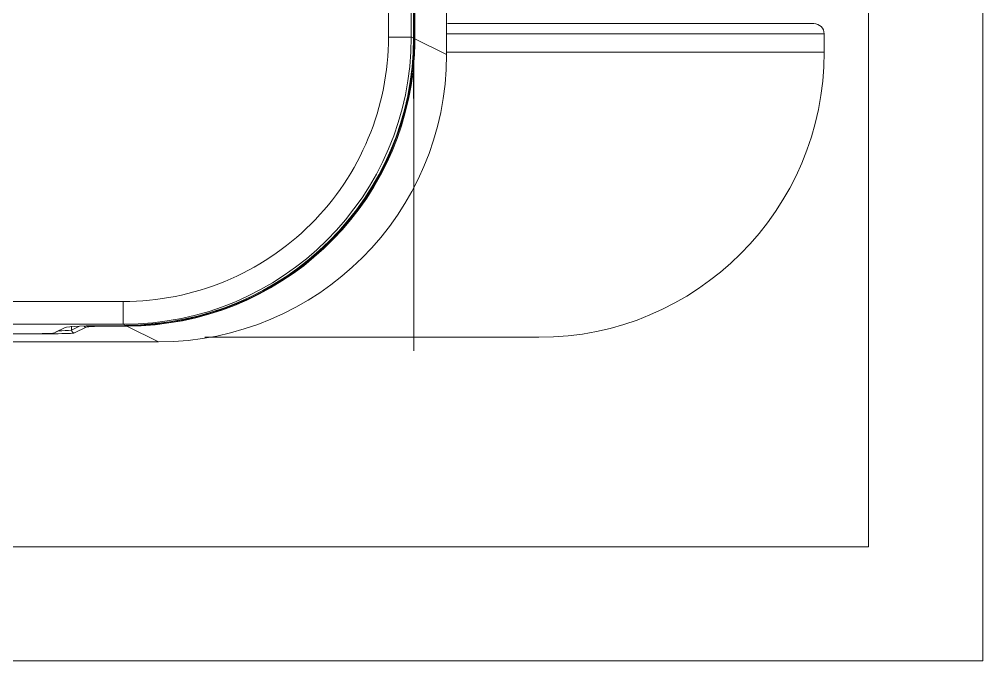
# Model space of a CAD drawing. Header units: millimetres. Extents: x -159872 to 386485, y -250577 to 158966.
# Drawn here: x 371020.8 to 371189.7, y 2839.9 to 2952.4 of the extents above; entities that cross this region are included whole.
import ezdxf

# ---------------------------------------------------------------- set-up
doc = ezdxf.new("R2010")
doc.units = ezdxf.units.MM
doc.layers.add('LDS-equipment-kitchen equipment', color=3, linetype='Continuous', lineweight=13)
doc.layers.add('TOPS', color=252, linetype='Continuous', lineweight=13)

# ---------------------------------------------------------------- blocks, each defined once
blk = doc.blocks.new('Group-335')
at = {"layer": 'LDS-equipment-kitchen equipment', "lineweight": 5}
for p, q in [((310422.21, 39403.68), (310422.18, 39704.56)), ((310422.21, 39403.68), (310422.18, 39704.56)), ((310416.52, 39406.52), (310416.49, 39701.72)), ((310416.52, 39406.52), (310416.49, 39701.72)), ((310412, 39701.46), (310412.03, 39406.78)), ((310412, 39701.46), (310412.03, 39406.78)), ((310416.02, 39406.77), (310415.99, 39701.46)), ((310416.02, 39406.77), (310415.99, 39701.46)), ((310486.62, 39409.12), (310422.36, 39409.12)), ((310486.62, 39409.12), (310422.36, 39409.12)), ((310412.03, 39406.77), (310416.02, 39406.77)), ((310412.03, 39406.77), (310416.02, 39406.77)), ((310416.52, 39406.52), (310416.01, 39406.78)), ((310416.52, 39406.52), (310416.01, 39406.78)), ((310416.65, 39406.46), (310422.21, 39403.68)), ((310416.65, 39406.46), (310422.21, 39403.68)), ((310422.34, 39407.32), (310488.41, 39407.33)), ((310422.34, 39407.32), (310488.41, 39407.33)), ((310488.41, 39407.33), (310488.41, 39404.13)), ((310488.41, 39407.33), (310488.41, 39404.13)), ((310416.55, 39403.15), (310416.41, 39403.16)), ((310416.55, 39403.15), (310416.41, 39403.16)), ((310422.21, 39404.12), (310488.41, 39404.13)), ((310422.21, 39404.12), (310488.41, 39404.13)), ((310365.53, 39360.4), (309867.69, 39360.36)), ((310365.53, 39360.4), (309867.69, 39360.36)), ((310365.53, 39360.4), (310365.53, 39356.41)), ((310365.53, 39360.4), (310365.53, 39356.41)), ((309867.69, 39356.36), (310365.53, 39356.41)), ((309867.69, 39356.36), (310365.53, 39356.41)), ((310353.37, 39354.87), (310355.33, 39355.84)), ((310353.37, 39354.87), (310355.33, 39355.84)), ((310355.36, 39355.86), (310353.67, 39355.01)), ((310355.36, 39355.86), (310353.67, 39355.01)), ((310357.84, 39356.07), (310356.47, 39355.39)), ((310357.84, 39356.07), (310356.47, 39355.39)), ((310356.48, 39355.39), (310356.48, 39356.09)), ((310356.48, 39355.39), (310356.48, 39356.09)), ((310359.03, 39355.91), (310356.97, 39354.89)), ((310359.03, 39355.91), (310356.97, 39354.89)), ((310366.03, 39356.16), (310363.25, 39356.16)), ((310366.03, 39356.16), (310363.25, 39356.16)), ((310366.16, 39356.1), (310363.49, 39356.1)), ((310366.16, 39356.1), (310363.49, 39356.1)), ((310363.5, 39356.16), (310363.5, 39356.09)), ((310363.5, 39356.16), (310363.5, 39356.09)), ((310366.03, 39356.16), (310365.53, 39356.4)), ((310366.03, 39356.16), (310365.53, 39356.4)), ((310366.16, 39356.16), (310366.16, 39356.09)), ((310366.16, 39356.16), (310366.16, 39356.09)), ((310366.16, 39356.1), (310371.71, 39353.32)), ((310366.16, 39356.1), (310371.71, 39353.32)), ((310311.29, 39354.76), (310351.79, 39354.75)), ((310311.29, 39354.76), (310351.79, 39354.75)), ((310351.79, 39354.75), (310353.46, 39354.75)), ((310351.79, 39354.75), (310353.46, 39354.75)), ((310379.82, 39354.12), (310438.41, 39354.12)), ((310379.82, 39354.12), (310438.41, 39354.12)), ((310371.72, 39353.32), (309870.67, 39353.28)), ((310371.72, 39353.32), (309870.67, 39353.28))]:
    blk.add_line(p, q, dxfattribs=at)
at = {"layer": 'LDS-equipment-kitchen equipment', "lineweight": 5, "transparency": 33554687}
for points in [[(310416.45, 39355.3), (310416.42, 39492.61), (310416.4, 39504.91), (310416.39, 39517.21)], [(310416.45, 39355.3), (310416.42, 39492.61), (310416.4, 39504.91), (310416.39, 39517.21)], [(310416.45, 39355.3), (310416.46, 39347.98), (310416.47, 39340.66), (310416.46, 39458.34)], [(310416.45, 39355.3), (310416.46, 39347.98), (310416.47, 39340.66), (310416.46, 39458.34)], [(310416.64, 39409.65), (310416.58, 39418.56), (310416.54, 39427.48), (310416.51, 39436.41)], [(310416.64, 39409.65), (310416.58, 39418.56), (310416.54, 39427.48), (310416.51, 39436.41)], [(310416.64, 39409.65), (310416.63, 39409.64), (310416.58, 39409.63), (310416.52, 39409.63)], [(310416.64, 39409.65), (310416.63, 39409.64), (310416.58, 39409.63), (310416.52, 39409.63)], [(310416.64, 39409.65), (310416.64, 39408.59), (310416.65, 39407.52), (310416.65, 39406.46)], [(310416.64, 39409.65), (310416.64, 39408.59), (310416.65, 39407.52), (310416.65, 39406.46)], [(310486.62, 39409.12), (310487.6, 39409.12), (310488.41, 39408.32), (310488.41, 39407.33)], [(310486.62, 39409.12), (310487.6, 39409.12), (310488.41, 39408.32), (310488.41, 39407.33)], [(310416.02, 39406.77), (310415.99, 39378.94), (310393.41, 39356.39), (310365.57, 39356.41)], [(310416.02, 39406.77), (310415.99, 39378.94), (310393.41, 39356.39), (310365.57, 39356.41)], [(310416.42, 39406.62), (310416.43, 39378.78), (310393.85, 39356.26), (310365.93, 39356.26)], [(310416.42, 39406.62), (310416.43, 39378.78), (310393.85, 39356.26), (310365.93, 39356.26)], [(310416.52, 39406.52), (310416.52, 39378.68), (310393.95, 39356.17), (310366.03, 39356.16)], [(310416.52, 39406.52), (310416.52, 39378.68), (310393.95, 39356.17), (310366.03, 39356.16)], [(310412.03, 39406.77), (310412.03, 39400.62), (310410.85, 39394.7), (310408.49, 39389.02)], [(310412.03, 39406.77), (310412.03, 39400.62), (310410.85, 39394.7), (310408.49, 39389.02)], [(310416.65, 39406.46), (310416.64, 39406.45), (310416.59, 39406.45), (310416.52, 39406.45)], [(310416.65, 39406.46), (310416.64, 39406.45), (310416.59, 39406.45), (310416.52, 39406.45)], [(310416.65, 39406.46), (310416.65, 39405.36), (310416.61, 39404.25), (310416.55, 39403.15)], [(310416.65, 39406.46), (310416.65, 39405.36), (310416.61, 39404.25), (310416.55, 39403.15)], [(310416.55, 39403.15), (310414.81, 39376.66), (310392.8, 39356.1), (310366.16, 39356.1)], [(310416.55, 39403.15), (310414.81, 39376.66), (310392.8, 39356.1), (310366.16, 39356.1)], [(310422.21, 39403.68), (310422.21, 39375.84), (310399.64, 39353.33), (310371.72, 39353.32)], [(310422.21, 39403.68), (310422.21, 39375.84), (310399.64, 39353.33), (310371.72, 39353.32)], [(310488.41, 39404.13), (310488.41, 39376.51), (310466.03, 39354.12), (310438.41, 39354.12)], [(310488.41, 39404.13), (310488.41, 39376.51), (310466.03, 39354.12), (310438.41, 39354.12)], [(310408.49, 39389.02), (310406.13, 39383.34), (310402.78, 39378.32), (310398.43, 39373.98)], [(310408.49, 39389.02), (310406.13, 39383.34), (310402.78, 39378.32), (310398.43, 39373.98)], [(310398.43, 39373.98), (310394.06, 39369.63), (310389.04, 39366.28), (310383.34, 39363.93)], [(310398.43, 39373.98), (310394.06, 39369.63), (310389.04, 39366.28), (310383.34, 39363.93)], [(310383.34, 39363.93), (310377.64, 39361.58), (310371.7, 39360.4), (310365.53, 39360.4)], [(310383.34, 39363.93), (310377.64, 39361.58), (310371.7, 39360.4), (310365.53, 39360.4)], [(310356.48, 39355.39), (310355.72, 39355.31), (310354.97, 39355.27), (310354.21, 39355.27)], [(310356.48, 39355.39), (310355.72, 39355.31), (310354.97, 39355.27), (310354.21, 39355.27)], [(310355.33, 39355.85), (310355.69, 39356.03), (310359.13, 39356.16), (310363.25, 39356.16)], [(310355.33, 39355.85), (310355.69, 39356.03), (310359.13, 39356.16), (310363.25, 39356.16)], [(310356.98, 39354.89), (310356.7, 39354.89), (310356.47, 39355.11), (310356.47, 39355.39)], [(310356.98, 39354.89), (310356.7, 39354.89), (310356.47, 39355.11), (310356.47, 39355.39)], [(310359.03, 39355.91), (310358.88, 39355.91), (310358.74, 39355.98), (310358.65, 39356.09)], [(310359.03, 39355.91), (310358.88, 39355.91), (310358.74, 39355.98), (310358.65, 39356.09)], [(310359.03, 39355.91), (310359.23, 39356.02), (310361.17, 39356.09), (310363.5, 39356.09)], [(310359.03, 39355.91), (310359.23, 39356.02), (310361.17, 39356.09), (310363.5, 39356.09)], [(310365.57, 39356.41), (310365.57, 39356.41), (310365.53, 39356.41), (310365.53, 39356.41)], [(310365.57, 39356.41), (310365.57, 39356.41), (310365.53, 39356.41), (310365.53, 39356.41)], [(310353.37, 39354.87), (310353.28, 39354.82), (310352.39, 39354.79), (310351.33, 39354.79)], [(310353.37, 39354.87), (310353.28, 39354.82), (310352.39, 39354.79), (310351.33, 39354.79)], [(310356.98, 39354.89), (310356.81, 39354.81), (310355.28, 39354.75), (310353.45, 39354.75)], [(310356.98, 39354.89), (310356.81, 39354.81), (310355.28, 39354.75), (310353.45, 39354.75)], [(310353.67, 39355.01), (310353.66, 39355.01), (310353.64, 39355), (310353.63, 39355)], [(310353.67, 39355.01), (310353.66, 39355.01), (310353.64, 39355), (310353.63, 39355)]]:
    blk.add_open_spline(points, degree=3, dxfattribs=at)
blk = doc.blocks.new('Group-337')
at = {"layer": 'TOPS', "lineweight": 5}
for p, q in [((310516.21, 39297.41), (310516.21, 40297.41)), ((310496.21, 39317.41), (310496.21, 40237.41)), ((309646.21, 39317.41), (310496.21, 39317.41)), ((309646.21, 39297.41), (310516.21, 39297.41))]:
    blk.add_line(p, q, dxfattribs=at)
at = {"layer": 'LDS-equipment-kitchen equipment'}
blk.add_blockref('Group-335', (0, 0), dxfattribs=at)
blk = doc.blocks.new('Group-338')
at = {"layer": 'LDS-equipment-kitchen equipment'}
blk.add_blockref('Group-337', (0, 0), dxfattribs=at)

msp = doc.modelspace()

# ---------------------------------------------------------------- block references
at = {"layer": 'LDS-equipment-kitchen equipment', "color": 7}
msp.add_blockref('Group-338', (60673.51323, -36457.51522), dxfattribs=at)

doc.saveas('drawing.dxf')
